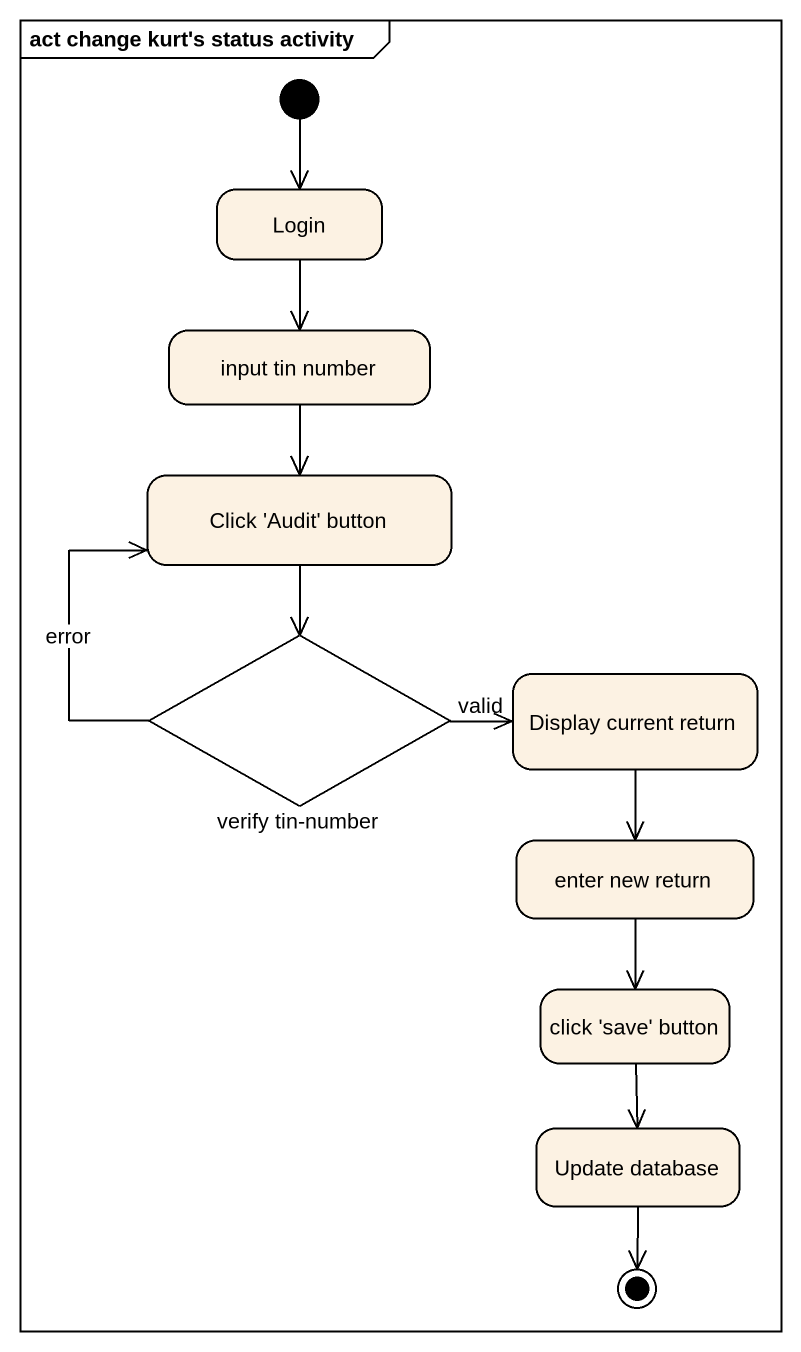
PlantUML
@startuml
mainframe act change kurt's status activity
hide empty description
state Login
state "input tin number" as input_tin_number
state "Click 'Audit' button" as Click_Audit_button
state "verify tin-number" as verify_tin_number <<choice>>
state "Display current return" as Display_current_return
state "enter new return" as enter_new_return
state "click 'save' button" as click_save_button
state "Update database" as Update_database
[*] --> Login
Login --> input_tin_number
input_tin_number --> Click_Audit_button
Click_Audit_button --> verify_tin_number
verify_tin_number -up-> Click_Audit_button : error
verify_tin_number -right-> Display_current_return : valid
Display_current_return --> enter_new_return
enter_new_return --> click_save_button
click_save_button --> Update_database
Update_database --> [*]
@enduml
